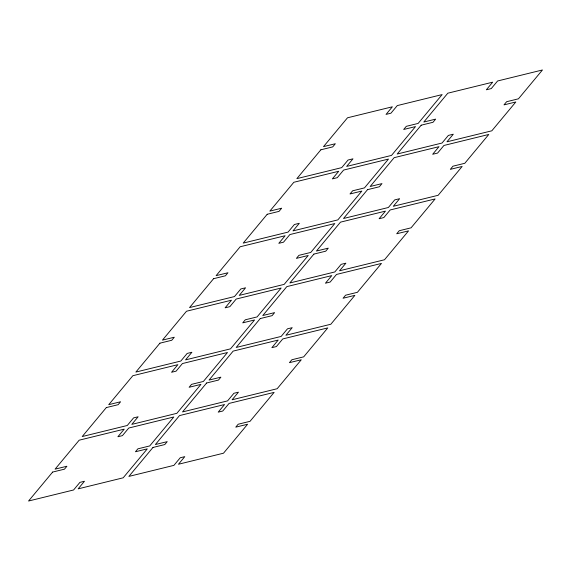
<?xml version="1.0" encoding="UTF-8"?>
<svg xmlns="http://www.w3.org/2000/svg" width="571" height="571" viewBox="0 0 571 571"><rect width="100%" height="100%" fill="white"/><g stroke="black" fill="none" stroke-linecap="round" stroke-linejoin="round"><path stroke-width="0.86" d="M52.646 472.067L28.55 501.024L73.595 489.975L79.926 482.367L84.465 481.253L78.141 488.855L123.186 477.806L147.282 448.856L135.455 451.754L137.882 448.835L149.716 445.93L173.812 416.98L128.768 428.029L122.437 435.63L117.897 436.744L124.221 429.142L79.176 440.191L55.08 469.148L66.907 466.243L64.48 469.162L52.646 472.067M106.313 407.587L82.217 436.544L127.262 425.495L133.593 417.886L138.132 416.773L131.801 424.381L176.853 413.325L200.949 384.376L189.122 387.274L191.549 384.354L203.376 381.457L227.479 352.5L182.427 363.549L176.104 371.15L171.557 372.271L177.888 364.662L132.843 375.711L108.74 404.668L120.574 401.77L118.14 404.689L106.313 407.587M159.93 343.171L135.877 372.064L180.829 361.036L187.16 353.435L191.892 352.271L185.561 359.88L230.513 348.852L254.566 319.96L242.732 322.858L245.266 319.817L257.093 316.912L281.139 288.02L236.187 299.047L229.863 306.648L225.131 307.812L231.455 300.21L186.503 311.238L162.457 340.13L174.291 337.225L171.757 340.266L159.93 343.171M213.59 278.691L189.543 307.583L234.495 296.556L240.826 288.955L245.559 287.798L239.228 295.4L284.18 284.372L308.226 255.48L296.399 258.377L298.933 255.337L310.76 252.439L334.806 223.539L289.854 234.567L283.523 242.175L278.798 243.332L285.122 235.73L240.17 246.758L216.124 275.65L227.95 272.752L225.424 275.793L213.59 278.691M267.207 214.275L243.21 243.11L288.062 232.104L294.393 224.503L299.318 223.29L292.987 230.898L337.846 219.892L361.843 191.057L350.009 193.962L352.642 190.8L364.476 187.895L388.473 159.066L343.614 170.065L337.283 177.674L332.365 178.88L338.696 171.271L293.837 182.277L269.84 211.113L281.667 208.208L279.033 211.37L267.207 214.275M320.873 149.795L296.87 178.63L341.729 167.624L348.06 160.023L352.978 158.817L346.654 166.418L391.506 155.412L415.51 126.584L403.676 129.481L406.309 126.319L418.136 123.422L442.132 94.586L397.28 105.592L390.949 113.194L386.032 114.4L392.356 106.798L347.496 117.797L323.5 146.633L335.334 143.728L332.7 146.897L320.873 149.795M152.964 447.457L128.868 476.414L173.912 465.365L180.236 457.764L184.783 456.643L178.452 464.252L223.504 453.203L247.6 424.246L235.766 427.151L238.2 424.224L250.027 421.327L274.13 392.37L229.078 403.419L222.754 411.027L218.208 412.141L224.539 404.532L179.494 415.588L155.391 444.538L167.224 441.64L164.791 444.559L152.964 447.457M206.631 382.984L182.527 411.934L227.572 400.885L233.903 393.283L238.45 392.17L232.119 399.771L277.163 388.723L301.267 359.766L289.433 362.671L291.867 359.751L303.693 356.846L327.79 327.89L282.745 338.946L276.414 346.547L271.875 347.66L278.205 340.059L233.154 351.108L209.057 380.065L220.884 377.16L218.457 380.079L206.631 382.984M260.24 318.561L236.194 347.461L281.146 336.433L287.477 328.825L292.202 327.668L285.878 335.27L330.83 324.242L354.876 295.35L343.05 298.248L345.576 295.207L357.41 292.309L381.457 263.417L336.505 274.444L330.174 282.045L325.441 283.202L331.772 275.6L286.82 286.628L262.774 315.52L274.601 312.623L272.067 315.663L260.24 318.561M313.907 254.088L289.861 282.98L334.813 271.953L341.137 264.352L345.869 263.188L339.545 270.79L384.497 259.762L408.543 230.87L396.709 233.775L399.243 230.734L411.07 227.829L435.123 198.936L390.171 209.964L383.84 217.565L379.108 218.729L385.439 211.12L340.487 222.148L316.434 251.04L328.268 248.142L325.734 251.183L313.907 254.088M367.517 189.665L343.521 218.5L388.38 207.494L394.711 199.893L399.629 198.687L393.298 206.288L438.157 195.289L462.153 166.454L450.326 169.351L452.96 166.19L464.787 163.292L488.783 134.456L443.931 145.462L437.6 153.064L432.675 154.27L439.006 146.668L394.147 157.675L370.151 186.503L381.985 183.605L379.351 186.767L367.517 189.665M421.184 125.192L397.188 154.02L442.047 143.021L448.371 135.413L453.295 134.206L446.965 141.808L491.824 130.809L515.82 101.973L503.993 104.878L506.627 101.717L518.454 98.812L542.45 69.976L497.591 80.982L491.267 88.584L486.342 89.79L492.673 82.188L447.814 93.194L423.818 122.023L435.644 119.125L433.011 122.287L421.184 125.192"/></g></svg>
